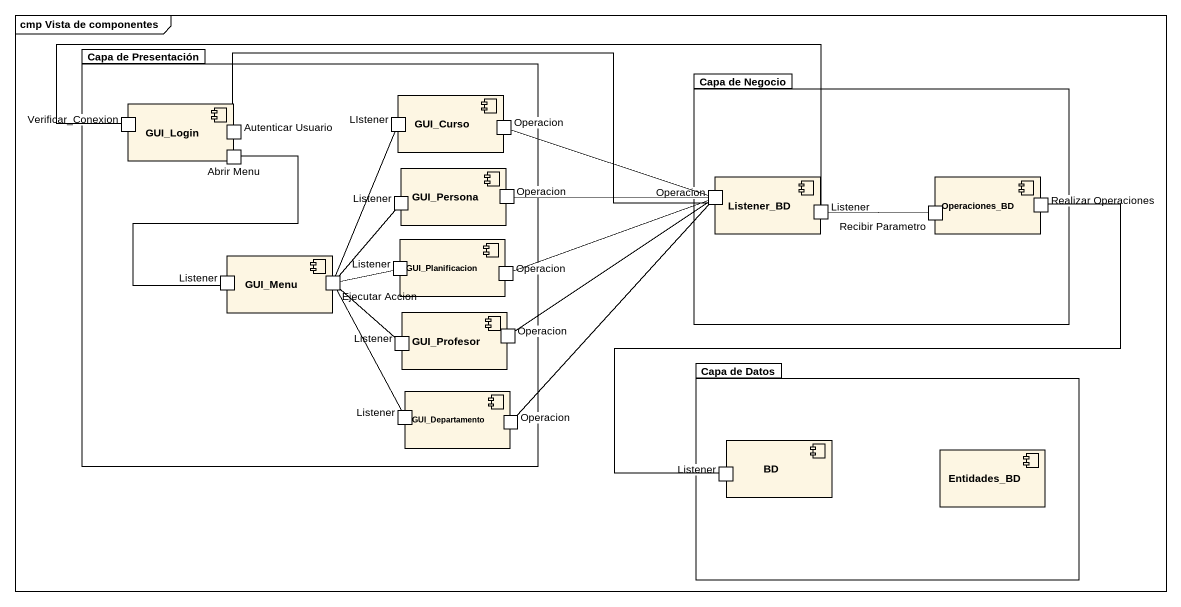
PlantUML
@startuml
mainframe cmp Vista de componentes
package "Capa de Presentación" as Capa_de_Presentación {
  component GUI_Login {
    port Verificar_Conexion
    port "Autenticar Usuario" as Autenticar_Usuario
    port "Abrir Menu" as Abrir_Menu
  }
  component GUI_Curso {
    port LIstener
    port Operacion
  }
  component GUI_Persona {
    port Listener
    port "Operacion" as Operacion_2
  }
  component GUI_Menu {
    port "Listener" as Listener_3
    port "Ejecutar Accion" as Ejecutar_Accion
  }
  component GUI_Planificacion {
    port "Listener" as Listener_4
    port "Operacion" as Operacion_4 <<o>>
  }
  component GUI_Profesor {
    port "Listener" as Listener_5
    port "Operacion" as Operacion_5
  }
  component GUI_Departamento {
    port "Listener" as Listener_6
    port "Operacion" as Operacion_6
  }
}
package "Capa de Negocio" as Capa_de_Negocio {
  component Listener_BD {
    port "Operacion" as Operacion_3
    port "Listener" as Listener_2
  }
  component Operaciones_BD {
    port "Recibir Parametro" as Recibir_Parametro
    port "Realizar Operaciones" as Realizar_Operaciones
  }
}
package "Capa de Datos" as Capa_de_Datos {
  component BD {
    port "Listener" as Listener_7
  }
  component Entidades_BD
}
Verificar_Conexion -right- Listener_2
Autenticar_Usuario -right- Operacion_3
Operacion -right- Operacion_3
Abrir_Menu -- Listener_3
Operacion_2 -right- Operacion_3
Listener_2 -right- Recibir_Parametro
Realizar_Operaciones -- Listener_7
Ejecutar_Accion -up- LIstener
Ejecutar_Accion -up- Listener
Ejecutar_Accion -right- Listener_4
Ejecutar_Accion -- Listener_5
Ejecutar_Accion -- Listener_6
Operacion_4 -right- Operacion_3
Operacion_5 -up- Operacion_3
Operacion_6 -up- Operacion_3
@enduml
